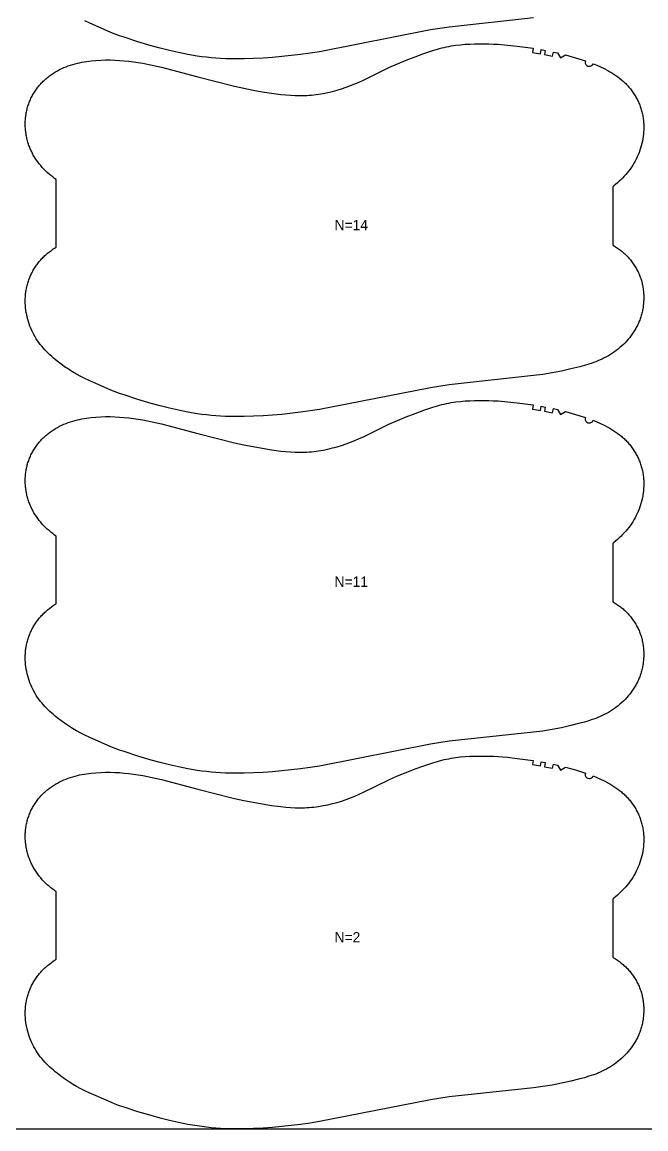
# Model space of a CAD drawing. Header units: inches. Extents: x 0 to 1808, y 0 to 1046.
# Drawn here: x 300 to 602, y 0 to 535 of the extents above; entities that cross this region are included whole.
import ezdxf

# ---------------------------------------------------------------- set-up
doc = ezdxf.new("R2010")
doc.units = ezdxf.units.IN

msp = doc.modelspace()

# ---------------------------------------------------------------- linework, layer by layer
at = {"layer": '1'}
for points in [[(0, 0), (1808.4805, 0), (1808.4805, 1046.3328), (0, 1046.3328), (0, 0)], [(547.3363, 522.6344), (547.0286, 520.6584), (550.9376, 520.0128), (551.2828, 521.9828), (553.251, 521.6268), (552.8838, 519.6608), (556.7552, 518.8873), (557.1732, 520.8431), (559.126, 520.411), (560.5985, 518.008), (563.0118, 519.4638), (567.8163, 518.0817), (572.5927, 516.6055), (572.4758, 515.9956), (572.5516, 515.3793), (572.8127, 514.816), (573.2341, 514.3599), (573.7751, 514.0551), (574.3835, 513.9309), (575.0007, 513.9994), (575.5671, 514.2539), (576.0281, 514.6698), (576.3393, 515.2071), (578.1358, 514.4574), (579.9107, 513.6579), (581.6613, 512.8053), (583.3846, 511.8961), (584.3799, 511.3359), (585.3628, 510.7538), (586.3309, 510.1482), (587.2821, 509.5178), (588.2143, 508.8611), (589.1251, 508.1766), (590.0125, 507.4629), (590.4467, 507.0946), (590.8742, 506.7185), (591.2947, 506.3345), (591.7081, 505.9425), (592.1142, 505.5429), (592.5129, 505.1356), (592.904, 504.7209), (593.2873, 504.299), (593.6627, 503.8698), (594.0301, 503.4337), (594.3893, 502.9907), (594.74, 502.5411), (595.0823, 502.0848), (595.4159, 501.6222), (595.7406, 501.1533), (596.0563, 500.6782), (596.3629, 500.1973), (596.6602, 499.7104), (596.948, 499.2179), (597.2263, 498.72), (597.4949, 498.2167), (597.7538, 497.7084), (598.0028, 497.1952), (598.2419, 496.6772), (598.4709, 496.1549), (598.6897, 495.6282), (598.8983, 495.0974), (599.0966, 494.5627), (599.2844, 494.0244), (599.4617, 493.4825), (599.6283, 492.9374), (599.7841, 492.3891), (599.9292, 491.8379), (600.0632, 491.2841), (600.1863, 490.7277), (600.2984, 490.1691), (600.3996, 489.6083), (600.49, 489.0457), (600.5696, 488.4814), (600.6386, 487.9156), (600.697, 487.3485), (600.7448, 486.7803), (600.7823, 486.2113), (600.8093, 485.6417), (600.826, 485.0716), (600.8325, 484.5012), (600.8289, 483.9308), (600.8152, 483.3606), (600.7579, 482.2215), (600.6611, 481.0854), (600.5256, 479.9534), (600.3521, 478.8267), (600.1411, 477.7061), (599.8934, 476.5929), (599.6097, 475.4879), (599.2905, 474.3923), (598.9366, 473.3071), (598.5486, 472.2334), (598.1267, 471.1725), (597.6709, 470.126), (597.1815, 469.0952), (596.6585, 468.0817), (596.1021, 467.0868), (595.5124, 466.1121), (595.205, 465.6328), (594.8894, 465.1591), (594.2338, 464.2287), (593.5473, 463.3207), (592.8321, 462.4344), (592.0905, 461.569), (591.3245, 460.724), (590.5365, 459.8985), (589.7285, 459.0919), (588.9028, 458.3036), (588.0613, 457.5328), (587.205, 456.779), (586.3347, 456.0419), (585.8325, 455.632), (585.8325, 427.4835), (586.2061, 427.2704), (587.1776, 426.6721), (588.1277, 426.0408), (588.5943, 425.7129), (589.055, 425.3767), (589.5095, 425.0325), (589.9576, 424.68), (590.3992, 424.3194), (590.834, 423.9508), (591.2618, 423.574), (591.6824, 423.1891), (592.0956, 422.7962), (592.5012, 422.3953), (592.899, 421.9867), (593.2889, 421.5704), (593.6707, 421.1467), (594.0441, 420.7157), (594.4091, 420.2775), (594.7654, 419.8322), (595.1128, 419.3801), (595.4513, 418.9212), (595.7805, 418.4557), (596.1003, 417.9839), (596.4105, 417.5057), (596.711, 417.0214), (597.0016, 416.531), (597.282, 416.0349), (597.5522, 415.5331), (597.8121, 415.0258), (598.0615, 414.5133), (598.3005, 413.9957), (598.529, 413.4734), (598.747, 412.9466), (598.9544, 412.4155), (599.1512, 411.8802), (599.3372, 411.3412), (599.5126, 410.7985), (599.6771, 410.2525), (599.8308, 409.7033), (599.9737, 409.1511), (600.1055, 408.5963), (600.2264, 408.0391), (600.3363, 407.4796), (600.4351, 406.9181), (600.5229, 406.3548), (600.5996, 405.7899), (600.6654, 405.2236), (600.7203, 404.6562), (600.7642, 404.0878), (600.7973, 403.5186), (600.8196, 402.9488), (600.8311, 402.3787), (600.8319, 401.8084), (600.822, 401.2381), (600.8014, 400.6681), (600.7702, 400.0985), (600.7284, 399.5296), (600.6761, 398.9615), (600.6132, 398.3945), (600.5399, 397.8287), (600.4562, 397.2644), (600.362, 396.7018), (600.2575, 396.141), (600.1426, 395.5823), (600.0174, 395.0259), (599.8819, 394.4719), (599.7362, 393.9206), (599.5803, 393.3722), (599.4141, 392.8268), (599.2378, 392.2847), (599.0513, 391.7461), (598.8548, 391.2112), (598.6481, 390.6801), (598.4315, 390.1532), (598.2048, 389.6305), (597.9681, 389.1122), (597.7217, 388.5986), (597.4657, 388.0897), (597.2002, 387.5855), (596.9254, 387.0862), (596.6416, 386.5919), (596.349, 386.1026), (596.0476, 385.6186), (595.4194, 384.6664), (594.7587, 383.7361), (594.0668, 382.8285), (593.3453, 381.9444), (592.5954, 381.0845), (591.8184, 380.2496), (591.015, 379.44), (590.1864, 378.6566), (589.3334, 377.8998), (588.457, 377.1703), (587.5583, 376.4686), (586.6381, 375.7953), (585.6975, 375.151), (584.7377, 374.5355), (583.7598, 373.9488), (582.7652, 373.3906), (581.7551, 372.8608), (580.7306, 372.3593), (579.693, 371.886), (578.6436, 371.4405), (577.5835, 371.0225), (576.5139, 370.6296), (575.4361, 370.2592), (574.351, 369.9087), (572.1641, 369.257), (569.9624, 368.6532), (565.5389, 367.5348), (561.09, 366.5324), (556.6133, 365.6549), (552.1118, 364.915), (547.5906, 364.3142), (506.7689, 359.9392), (497.7606, 358.4954), (444.0352, 348.0016), (439.5296, 347.2896), (435.0112, 346.6592), (425.9496, 345.599), (421.4054, 345.2007), (416.8539, 344.8938), (412.2976, 344.6727), (407.7377, 344.5385), (403.1756, 344.5), (398.615, 344.5908), (396.3367, 344.6965), (394.061, 344.8456), (391.7886, 345.0395), (389.5207, 345.2792), (387.2581, 345.5653), (385.0011, 345.8948), (380.5052, 346.6696), (376.0345, 347.5756), (371.5871, 348.5903), (367.1614, 349.6965), (362.7596, 350.8929), (356.3848, 352.7925), (349.6908, 354.9561), (347.5381, 355.7094), (345.4014, 356.5041), (343.2833, 357.3461), (332.8244, 361.9006), (330.7606, 362.8708), (328.7242, 363.8942), (326.7233, 364.9854), (324.7597, 366.1441), (322.8339, 367.3659), (320.9461, 368.6468), (319.0976, 369.984), (317.2934, 371.3798), (316.4098, 372.1009), (315.5395, 372.8381), (314.6832, 373.5918), (313.8418, 374.3626), (313.0161, 375.151), (312.2081, 375.9575), (311.42, 376.783), (310.6541, 377.628), (309.9124, 378.4934), (309.1972, 379.3797), (308.5107, 380.2877), (307.8551, 381.2181), (307.5395, 381.6918), (307.2322, 382.1712), (306.6425, 383.1458), (306.086, 384.1407), (305.5631, 385.1542), (305.0736, 386.185), (304.6179, 387.2315), (304.1959, 388.2924), (303.8079, 389.3661), (303.454, 390.4514), (303.1349, 391.547), (302.8511, 392.6519), (302.6034, 393.7652), (302.3925, 394.8857), (302.2189, 396.0124), (302.0834, 397.1444), (301.9867, 398.2805), (301.9293, 399.4196), (301.9156, 399.9899), (301.912, 400.5602), (301.9185, 401.1306), (301.9353, 401.7007), (301.9623, 402.2704), (301.9997, 402.8394), (302.0476, 403.4075), (302.1059, 403.9746), (302.1749, 404.5404), (302.2546, 405.1047), (302.3449, 405.6673), (302.4461, 406.2281), (302.5582, 406.7867), (302.6813, 407.3431), (302.8154, 407.897), (302.9604, 408.4481), (303.1163, 408.9964), (303.2829, 409.5415), (303.4602, 410.0834), (303.648, 410.6217), (303.8462, 411.1564), (304.0548, 411.6872), (304.2737, 412.2139), (304.5027, 412.7363), (304.7417, 413.2542), (304.9907, 413.7674), (305.2496, 414.2757), (305.5182, 414.779), (305.7965, 415.2769), (306.0843, 415.7694), (306.3816, 416.2563), (306.6882, 416.7373), (307.004, 417.2123), (307.3287, 417.6812), (307.6623, 418.1438), (308.0045, 418.6001), (308.3553, 419.0498), (308.7144, 419.4927), (309.0818, 419.9288), (309.4572, 420.358), (309.8406, 420.78), (310.2317, 421.1946), (310.6303, 421.6019), (311.0364, 422.0016), (311.4498, 422.3935), (311.8704, 422.7776), (312.2979, 423.1537), (312.732, 423.5219), (313.6194, 424.2356), (314.5303, 424.9201), (315.4624, 425.5768), (316.4136, 426.2073), (316.912, 426.519), (316.912, 459.1845), (316.1064, 459.7363), (315.1863, 460.4096), (314.2875, 461.1113), (313.4112, 461.8408), (312.5582, 462.5976), (311.7295, 463.381), (310.9262, 464.1905), (310.1491, 465.0255), (309.3993, 465.8854), (308.6777, 466.7695), (307.9858, 467.6771), (307.3251, 468.6074), (306.697, 469.5595), (306.3956, 470.0436), (306.1029, 470.5328), (305.8191, 471.0272), (305.5444, 471.5265), (305.2789, 472.0306), (305.0228, 472.5396), (304.7764, 473.0532), (304.5398, 473.5715), (304.3131, 474.0941), (304.0964, 474.6211), (303.8898, 475.1522), (303.6932, 475.6871), (303.5068, 476.2257), (303.3305, 476.7678), (303.1643, 477.3132), (303.0083, 477.8616), (302.8626, 478.4129), (302.7271, 478.9669), (302.6019, 479.5233), (302.487, 480.082), (302.3825, 480.6428), (302.2884, 481.2054), (302.2046, 481.7697), (302.1313, 482.3355), (302.0685, 482.9025), (302.0161, 483.4706), (301.9743, 484.0395), (301.9431, 484.6091), (301.9226, 485.1791), (301.9126, 485.7494), (301.9134, 486.3197), (301.9249, 486.8898), (301.9472, 487.4596), (301.9803, 488.0288), (302.0243, 488.5972), (302.0791, 489.1646), (302.1449, 489.7309), (302.2217, 490.2958), (302.3094, 490.859), (302.4082, 491.4205), (302.5181, 491.98), (302.639, 492.5373), (302.7709, 493.0921), (302.9137, 493.6442), (303.0674, 494.1935), (303.232, 494.7395), (303.4073, 495.2822), (303.5934, 495.8212), (303.7901, 496.3564), (303.9975, 496.8876), (304.2155, 497.4144), (304.444, 497.9367), (304.683, 498.4542), (304.9325, 498.9668), (305.1923, 499.4741), (305.4625, 499.9759), (305.743, 500.472), (306.0335, 500.9623), (306.334, 501.4467), (306.6443, 501.9248), (306.9641, 502.3967), (307.2933, 502.8622), (307.6317, 503.3211), (307.9791, 503.7732), (308.3354, 504.2184), (308.7004, 504.6567), (309.0739, 505.0877), (309.4556, 505.5114), (309.8455, 505.9277), (310.2434, 506.3363), (310.649, 506.7371), (311.0622, 507.1301), (311.4828, 507.5149), (311.9106, 507.8917), (312.3454, 508.2604), (312.7869, 508.621), (313.2351, 508.9734), (313.6896, 509.3177), (314.1502, 509.6538), (314.6168, 509.9818), (315.567, 510.6131), (316.5384, 511.2114), (317.5294, 511.7767), (318.5383, 512.3088), (319.5635, 512.8077), (320.6037, 513.2739), (321.6576, 513.7081), (322.7242, 514.1108), (323.802, 514.4826), (324.89, 514.8242), (325.9869, 515.1362), (327.0914, 515.4191), (328.2025, 515.6738), (329.3193, 515.9016), (330.4413, 516.1037), (331.5676, 516.2815), (332.6977, 516.4366), (333.8309, 516.5702), (336.1036, 516.7785), (338.381, 516.9162), (340.6608, 516.986), (342.9413, 516.9895), (345.2207, 516.928), (347.4976, 516.8034), (349.7708, 516.6201), (352.0397, 516.3831), (354.3033, 516.0972), (356.5607, 515.7663), (358.8109, 515.3906), (361.0525, 514.9689), (363.2844, 514.5004), (367.7197, 513.4371), (385.3771, 508.8346), (403.0589, 504.3262), (407.5164, 503.3556), (411.9912, 502.4685), (416.4812, 501.663), (420.9852, 500.943), (425.5075, 500.3438), (427.7768, 500.1042), (430.0507, 499.9179), (432.3279, 499.7975), (433.4673, 499.7658), (434.6071, 499.7553), (435.747, 499.7672), (436.8865, 499.8014), (438.0254, 499.8576), (439.1632, 499.9355), (440.2995, 500.0348), (441.4337, 500.155), (442.5656, 500.2959), (443.6947, 500.4572), (445.9429, 500.839), (448.1772, 501.2961), (450.3962, 501.8241), (452.599, 502.4181), (454.7842, 503.0746), (456.9494, 503.7936), (459.0919, 504.5761), (461.2089, 505.4229), (463.2993, 506.3324), (465.3679, 507.2921), (477.6564, 513.3184), (481.8196, 515.1827), (486.0328, 516.9325), (490.2846, 518.5833), (494.572, 520.1428), (498.8984, 521.5948), (501.0828, 522.2484), (502.1818, 522.5501), (503.2858, 522.8324), (504.3952, 523.0936), (505.5096, 523.3338), (506.6285, 523.5537), (507.7513, 523.7538), (510.007, 524.0965), (512.2725, 524.3665), (514.5444, 524.5684), (516.8207, 524.7088), (519.1, 524.7946), (521.3808, 524.8328), (523.6619, 524.8293), (525.9424, 524.7849), (528.2216, 524.6996), (530.4989, 524.5731), (535.0453, 524.2028), (539.5804, 523.7058), (547.3363, 522.6344)], [(547.3363, 350.1344), (547.0286, 348.1584), (550.9376, 347.5128), (551.2828, 349.4828), (553.251, 349.1268), (552.8838, 347.1608), (556.7552, 346.3873), (557.1732, 348.3431), (559.126, 347.911), (560.5985, 345.508), (563.0118, 346.9638), (567.8163, 345.5817), (572.5927, 344.1055), (572.4758, 343.4956), (572.5516, 342.8793), (572.8127, 342.316), (573.2341, 341.8599), (573.7751, 341.5551), (574.3835, 341.4309), (575.0007, 341.4994), (575.5671, 341.7539), (576.0281, 342.1698), (576.3393, 342.7071), (578.1358, 341.9574), (579.9107, 341.1579), (581.6613, 340.3053), (583.3846, 339.3961), (584.3799, 338.8359), (585.3628, 338.2538), (586.3309, 337.6482), (587.2821, 337.0178), (588.2143, 336.3611), (589.1251, 335.6766), (590.0125, 334.9629), (590.4467, 334.5946), (590.8742, 334.2185), (591.2947, 333.8345), (591.7081, 333.4425), (592.1142, 333.0429), (592.5129, 332.6356), (592.904, 332.2209), (593.2873, 331.799), (593.6627, 331.3698), (594.0301, 330.9337), (594.3893, 330.4907), (594.74, 330.0411), (595.0823, 329.5848), (595.4159, 329.1222), (595.7406, 328.6533), (596.0563, 328.1782), (596.3629, 327.6973), (596.6602, 327.2104), (596.948, 326.7179), (597.2263, 326.22), (597.4949, 325.7167), (597.7538, 325.2084), (598.0028, 324.6952), (598.2419, 324.1772), (598.4709, 323.6549), (598.6897, 323.1282), (598.8983, 322.5974), (599.0966, 322.0627), (599.2844, 321.5244), (599.4617, 320.9825), (599.6283, 320.4374), (599.7841, 319.8891), (599.9292, 319.3379), (600.0632, 318.7841), (600.1863, 318.2277), (600.2984, 317.6691), (600.3996, 317.1083), (600.49, 316.5457), (600.5696, 315.9814), (600.6386, 315.4156), (600.697, 314.8485), (600.7448, 314.2803), (600.7823, 313.7113), (600.8093, 313.1417), (600.826, 312.5716), (600.8325, 312.0012), (600.8289, 311.4308), (600.8152, 310.8606), (600.7579, 309.7215), (600.6611, 308.5854), (600.5256, 307.4534), (600.3521, 306.3267), (600.1411, 305.2061), (599.8934, 304.0929), (599.6097, 302.9879), (599.2905, 301.8923), (598.9366, 300.8071), (598.5486, 299.7334), (598.1267, 298.6725), (597.6709, 297.626), (597.1815, 296.5952), (596.6585, 295.5817), (596.1021, 294.5868), (595.5124, 293.6121), (595.205, 293.1328), (594.8894, 292.6591), (594.2338, 291.7287), (593.5473, 290.8207), (592.8321, 289.9344), (592.0905, 289.069), (591.3245, 288.224), (590.5365, 287.3985), (589.7285, 286.5919), (588.9028, 285.8036), (588.0613, 285.0328), (587.205, 284.279), (586.3347, 283.5419), (585.8325, 283.132), (585.8325, 254.9835), (586.2061, 254.7704), (587.1776, 254.1721), (588.1277, 253.5408), (588.5943, 253.2129), (589.055, 252.8767), (589.5095, 252.5325), (589.9576, 252.18), (590.3992, 251.8194), (590.834, 251.4508), (591.2618, 251.074), (591.6824, 250.6891), (592.0956, 250.2962), (592.5012, 249.8953), (592.899, 249.4867), (593.2889, 249.0704), (593.6707, 248.6467), (594.0441, 248.2157), (594.4091, 247.7775), (594.7654, 247.3322), (595.1128, 246.8801), (595.4513, 246.4212), (595.7805, 245.9557), (596.1003, 245.4839), (596.4105, 245.0057), (596.711, 244.5214), (597.0016, 244.031), (597.282, 243.5349), (597.5522, 243.0331), (597.8121, 242.5258), (598.0615, 242.0133), (598.3005, 241.4957), (598.529, 240.9734), (598.747, 240.4466), (598.9544, 239.9155), (599.1512, 239.3802), (599.3372, 238.8412), (599.5126, 238.2985), (599.6771, 237.7525), (599.8308, 237.2033), (599.9737, 236.6511), (600.1055, 236.0963), (600.2264, 235.5391), (600.3363, 234.9796), (600.4351, 234.4181), (600.5229, 233.8548), (600.5996, 233.2899), (600.6654, 232.7236), (600.7203, 232.1562), (600.7642, 231.5878), (600.7973, 231.0186), (600.8196, 230.4488), (600.8311, 229.8787), (600.8319, 229.3084), (600.822, 228.7381), (600.8014, 228.1681), (600.7702, 227.5985), (600.7284, 227.0296), (600.6761, 226.4615), (600.6132, 225.8945), (600.5399, 225.3287), (600.4562, 224.7644), (600.362, 224.2018), (600.2575, 223.641), (600.1426, 223.0823), (600.0174, 222.5259), (599.8819, 221.9719), (599.7362, 221.4206), (599.5803, 220.8722), (599.4141, 220.3268), (599.2378, 219.7847), (599.0513, 219.2461), (598.8548, 218.7112), (598.6481, 218.1801), (598.4315, 217.6532), (598.2048, 217.1305), (597.9681, 216.6122), (597.7217, 216.0986), (597.4657, 215.5897), (597.2002, 215.0855), (596.9254, 214.5862), (596.6416, 214.0919), (596.349, 213.6026), (596.0476, 213.1186), (595.4194, 212.1664), (594.7587, 211.2361), (594.0668, 210.3285), (593.3453, 209.4444), (592.5954, 208.5845), (591.8184, 207.7496), (591.015, 206.94), (590.1864, 206.1566), (589.3334, 205.3998), (588.457, 204.6703), (587.5583, 203.9686), (586.6381, 203.2953), (585.6975, 202.651), (584.7377, 202.0355), (583.7598, 201.4488), (582.7652, 200.8906), (581.7551, 200.3608), (580.7306, 199.8593), (579.693, 199.386), (578.6436, 198.9405), (577.5835, 198.5225), (576.5139, 198.1296), (575.4361, 197.7592), (574.351, 197.4087), (572.1641, 196.757), (569.9624, 196.1532), (565.5389, 195.0348), (561.09, 194.0324), (556.6133, 193.1549), (552.1118, 192.415), (547.5906, 191.8142), (506.7689, 187.4392), (497.7606, 185.9954), (444.0352, 175.5016), (439.5296, 174.7896), (435.0112, 174.1592), (425.9496, 173.099), (421.4054, 172.7007), (416.8539, 172.3938), (412.2976, 172.1727), (407.7377, 172.0385), (403.1756, 172), (398.615, 172.0908), (396.3367, 172.1965), (394.061, 172.3456), (391.7886, 172.5395), (389.5207, 172.7792), (387.2581, 173.0653), (385.0011, 173.3948), (380.5052, 174.1696), (376.0345, 175.0756), (371.5871, 176.0903), (367.1614, 177.1965), (362.7596, 178.3929), (356.3848, 180.2925), (349.6908, 182.4561), (347.5381, 183.2094), (345.4014, 184.0041), (343.2833, 184.8461), (332.8244, 189.4006), (330.7606, 190.3708), (328.7242, 191.3942), (326.7233, 192.4854), (324.7597, 193.6441), (322.8339, 194.8659), (320.9461, 196.1468), (319.0976, 197.484), (317.2934, 198.8798), (316.4098, 199.6009), (315.5395, 200.3381), (314.6832, 201.0918), (313.8418, 201.8626), (313.0161, 202.651), (312.2081, 203.4575), (311.42, 204.283), (310.6541, 205.128), (309.9124, 205.9934), (309.1972, 206.8797), (308.5107, 207.7877), (307.8551, 208.7181), (307.5395, 209.1918), (307.2322, 209.6712), (306.6425, 210.6458), (306.086, 211.6407), (305.5631, 212.6542), (305.0736, 213.685), (304.6179, 214.7315), (304.1959, 215.7924), (303.8079, 216.8661), (303.454, 217.9514), (303.1349, 219.047), (302.8511, 220.1519), (302.6034, 221.2652), (302.3925, 222.3857), (302.2189, 223.5124), (302.0834, 224.6444), (301.9867, 225.7805), (301.9293, 226.9196), (301.9156, 227.4899), (301.912, 228.0602), (301.9185, 228.6306), (301.9353, 229.2007), (301.9623, 229.7704), (301.9997, 230.3394), (302.0476, 230.9075), (302.1059, 231.4746), (302.1749, 232.0404), (302.2546, 232.6047), (302.3449, 233.1673), (302.4461, 233.7281), (302.5582, 234.2867), (302.6813, 234.8431), (302.8154, 235.397), (302.9604, 235.9481), (303.1163, 236.4964), (303.2829, 237.0415), (303.4602, 237.5834), (303.648, 238.1217), (303.8462, 238.6564), (304.0548, 239.1872), (304.2737, 239.7139), (304.5027, 240.2363), (304.7417, 240.7542), (304.9907, 241.2674), (305.2496, 241.7757), (305.5182, 242.279), (305.7965, 242.7769), (306.0843, 243.2694), (306.3816, 243.7563), (306.6882, 244.2373), (307.004, 244.7123), (307.3287, 245.1812), (307.6623, 245.6438), (308.0045, 246.1001), (308.3553, 246.5498), (308.7144, 246.9927), (309.0818, 247.4288), (309.4572, 247.858), (309.8406, 248.28), (310.2317, 248.6946), (310.6303, 249.1019), (311.0364, 249.5016), (311.4498, 249.8935), (311.8704, 250.2776), (312.2979, 250.6537), (312.732, 251.0219), (313.6194, 251.7356), (314.5303, 252.4201), (315.4624, 253.0768), (316.4136, 253.7073), (316.912, 254.019), (316.912, 286.6845), (316.1064, 287.2363), (315.1863, 287.9096), (314.2875, 288.6113), (313.4112, 289.3408), (312.5582, 290.0976), (311.7295, 290.881), (310.9262, 291.6905), (310.1491, 292.5255), (309.3993, 293.3854), (308.6777, 294.2695), (307.9858, 295.1771), (307.3251, 296.1074), (306.697, 297.0595), (306.3956, 297.5436), (306.1029, 298.0328), (305.8191, 298.5272), (305.5444, 299.0265), (305.2789, 299.5306), (305.0228, 300.0396), (304.7764, 300.5532), (304.5398, 301.0715), (304.3131, 301.5941), (304.0964, 302.1211), (303.8898, 302.6522), (303.6932, 303.1871), (303.5068, 303.7257), (303.3305, 304.2678), (303.1643, 304.8132), (303.0083, 305.3616), (302.8626, 305.9129), (302.7271, 306.4669), (302.6019, 307.0233), (302.487, 307.582), (302.3825, 308.1428), (302.2884, 308.7054), (302.2046, 309.2697), (302.1313, 309.8355), (302.0685, 310.4025), (302.0161, 310.9706), (301.9743, 311.5395), (301.9431, 312.1091), (301.9226, 312.6791), (301.9126, 313.2494), (301.9134, 313.8197), (301.9249, 314.3898), (301.9472, 314.9596), (301.9803, 315.5288), (302.0243, 316.0972), (302.0791, 316.6646), (302.1449, 317.2309), (302.2217, 317.7958), (302.3094, 318.359), (302.4082, 318.9205), (302.5181, 319.48), (302.639, 320.0373), (302.7709, 320.5921), (302.9137, 321.1442), (303.0674, 321.6935), (303.232, 322.2395), (303.4073, 322.7822), (303.5934, 323.3212), (303.7901, 323.8564), (303.9975, 324.3876), (304.2155, 324.9144), (304.444, 325.4367), (304.683, 325.9542), (304.9325, 326.4668), (305.1923, 326.9741), (305.4625, 327.4759), (305.743, 327.972), (306.0335, 328.4623), (306.334, 328.9467), (306.6443, 329.4248), (306.9641, 329.8967), (307.2933, 330.3622), (307.6317, 330.8211), (307.9791, 331.2732), (308.3354, 331.7184), (308.7004, 332.1567), (309.0739, 332.5877), (309.4556, 333.0114), (309.8455, 333.4277), (310.2434, 333.8363), (310.649, 334.2371), (311.0622, 334.6301), (311.4828, 335.0149), (311.9106, 335.3917), (312.3454, 335.7604), (312.7869, 336.121), (313.2351, 336.4734), (313.6896, 336.8177), (314.1502, 337.1538), (314.6168, 337.4818), (315.567, 338.1131), (316.5384, 338.7114), (317.5294, 339.2767), (318.5383, 339.8088), (319.5635, 340.3077), (320.6037, 340.7739), (321.6576, 341.2081), (322.7242, 341.6108), (323.802, 341.9826), (324.89, 342.3242), (325.9869, 342.6362), (327.0914, 342.9191), (328.2025, 343.1738), (329.3193, 343.4016), (330.4413, 343.6037), (331.5676, 343.7815), (332.6977, 343.9366), (333.8309, 344.0702), (336.1036, 344.2785), (338.381, 344.4162), (340.6608, 344.486), (342.9413, 344.4895), (345.2207, 344.428), (347.4976, 344.3034), (349.7708, 344.1201), (352.0397, 343.8831), (354.3033, 343.5972), (356.5607, 343.2663), (358.8109, 342.8906), (361.0525, 342.4689), (363.2844, 342.0004), (367.7197, 340.9371), (385.3771, 336.3346), (403.0589, 331.8262), (407.5164, 330.8556), (411.9912, 329.9685), (416.4812, 329.163), (420.9852, 328.443), (425.5075, 327.8438), (427.7768, 327.6042), (430.0507, 327.4179), (432.3279, 327.2975), (433.4673, 327.2658), (434.6071, 327.2553), (435.747, 327.2672), (436.8865, 327.3014), (438.0254, 327.3576), (439.1632, 327.4355), (440.2995, 327.5348), (441.4337, 327.655), (442.5656, 327.7959), (443.6947, 327.9572), (445.9429, 328.339), (448.1772, 328.7961), (450.3962, 329.3241), (452.599, 329.9181), (454.7842, 330.5746), (456.9494, 331.2936), (459.0919, 332.0761), (461.2089, 332.9229), (463.2993, 333.8324), (465.3679, 334.7921), (477.6564, 340.8184), (481.8196, 342.6827), (486.0328, 344.4325), (490.2846, 346.0833), (494.572, 347.6428), (498.8984, 349.0948), (501.0828, 349.7484), (502.1818, 350.0501), (503.2858, 350.3324), (504.3952, 350.5936), (505.5096, 350.8338), (506.6285, 351.0537), (507.7513, 351.2538), (510.007, 351.5965), (512.2725, 351.8665), (514.5444, 352.0684), (516.8207, 352.2088), (519.1, 352.2946), (521.3808, 352.3328), (523.6619, 352.3293), (525.9424, 352.2849), (528.2216, 352.1996), (530.4989, 352.0731), (535.0453, 351.7028), (539.5804, 351.2058), (547.3363, 350.1344)], [(547.3363, 178.1344), (547.0286, 176.1584), (550.9376, 175.5128), (551.2828, 177.4828), (553.251, 177.1268), (552.8838, 175.1608), (556.7552, 174.3873), (557.1732, 176.3431), (559.126, 175.911), (560.5985, 173.508), (563.0118, 174.9638), (567.8163, 173.5817), (572.5927, 172.1055), (572.4758, 171.4956), (572.5516, 170.8793), (572.8127, 170.316), (573.2341, 169.8599), (573.7751, 169.5551), (574.3835, 169.4309), (575.0007, 169.4994), (575.5671, 169.7539), (576.0281, 170.1698), (576.3393, 170.7071), (578.1358, 169.9574), (579.9107, 169.1579), (581.6613, 168.3053), (583.3846, 167.3961), (584.3799, 166.8359), (585.3628, 166.2538), (586.3309, 165.6482), (587.2821, 165.0178), (588.2143, 164.3611), (589.1251, 163.6766), (590.0125, 162.9629), (590.4467, 162.5946), (590.8742, 162.2185), (591.2947, 161.8345), (591.7081, 161.4425), (592.1142, 161.0429), (592.5129, 160.6356), (592.904, 160.2209), (593.2873, 159.799), (593.6627, 159.3698), (594.0301, 158.9337), (594.3893, 158.4907), (594.74, 158.0411), (595.0823, 157.5848), (595.4159, 157.1222), (595.7406, 156.6533), (596.0563, 156.1782), (596.3629, 155.6973), (596.6602, 155.2104), (596.948, 154.7179), (597.2263, 154.22), (597.4949, 153.7167), (597.7538, 153.2084), (598.0028, 152.6952), (598.2419, 152.1772), (598.4709, 151.6549), (598.6897, 151.1282), (598.8983, 150.5974), (599.0966, 150.0627), (599.2844, 149.5244), (599.4617, 148.9825), (599.6283, 148.4374), (599.7841, 147.8891), (599.9292, 147.3379), (600.0632, 146.7841), (600.1863, 146.2277), (600.2984, 145.6691), (600.3996, 145.1083), (600.49, 144.5457), (600.5696, 143.9814), (600.6386, 143.4156), (600.697, 142.8485), (600.7448, 142.2803), (600.7823, 141.7113), (600.8093, 141.1417), (600.826, 140.5716), (600.8325, 140.0012), (600.8289, 139.4308), (600.8152, 138.8606), (600.7579, 137.7215), (600.6611, 136.5854), (600.5256, 135.4534), (600.3521, 134.3267), (600.1411, 133.2061), (599.8934, 132.0929), (599.6097, 130.9879), (599.2905, 129.8923), (598.9366, 128.8071), (598.5486, 127.7334), (598.1267, 126.6725), (597.6709, 125.626), (597.1815, 124.5952), (596.6585, 123.5817), (596.1021, 122.5868), (595.5124, 121.6121), (595.205, 121.1328), (594.8894, 120.6591), (594.2338, 119.7287), (593.5473, 118.8207), (592.8321, 117.9344), (592.0905, 117.069), (591.3245, 116.224), (590.5365, 115.3985), (589.7285, 114.5919), (588.9028, 113.8036), (588.0613, 113.0328), (587.205, 112.279), (586.3347, 111.5419), (585.8325, 111.132), (585.8325, 82.9835), (586.2061, 82.7704), (587.1776, 82.1721), (588.1277, 81.5408), (588.5943, 81.2129), (589.055, 80.8767), (589.5095, 80.5325), (589.9576, 80.18), (590.3992, 79.8194), (590.834, 79.4508), (591.2618, 79.074), (591.6824, 78.6891), (592.0956, 78.2962), (592.5012, 77.8953), (592.899, 77.4867), (593.2889, 77.0704), (593.6707, 76.6467), (594.0441, 76.2157), (594.4091, 75.7775), (594.7654, 75.3322), (595.1128, 74.8801), (595.4513, 74.4212), (595.7805, 73.9557), (596.1003, 73.4839), (596.4105, 73.0057), (596.711, 72.5214), (597.0016, 72.031), (597.282, 71.5349), (597.5522, 71.0331), (597.8121, 70.5258), (598.0615, 70.0133), (598.3005, 69.4957), (598.529, 68.9734), (598.747, 68.4466), (598.9544, 67.9155), (599.1512, 67.3802), (599.3372, 66.8412), (599.5126, 66.2985), (599.6771, 65.7525), (599.8308, 65.2033), (599.9737, 64.6511), (600.1055, 64.0963), (600.2264, 63.5391), (600.3363, 62.9796), (600.4351, 62.4181), (600.5229, 61.8548), (600.5996, 61.2899), (600.6654, 60.7236), (600.7203, 60.1562), (600.7642, 59.5878), (600.7973, 59.0186), (600.8196, 58.4488), (600.8311, 57.8787), (600.8319, 57.3084), (600.822, 56.7381), (600.8014, 56.1681), (600.7702, 55.5985), (600.7284, 55.0296), (600.6761, 54.4615), (600.6132, 53.8945), (600.5399, 53.3287), (600.4562, 52.7644), (600.362, 52.2018), (600.2575, 51.641), (600.1426, 51.0823), (600.0174, 50.5259), (599.8819, 49.9719), (599.7362, 49.4206), (599.5803, 48.8722), (599.4141, 48.3268), (599.2378, 47.7847), (599.0513, 47.2461), (598.8548, 46.7112), (598.6481, 46.1801), (598.4315, 45.6532), (598.2048, 45.1305), (597.9681, 44.6122), (597.7217, 44.0986), (597.4657, 43.5897), (597.2002, 43.0855), (596.9254, 42.5862), (596.6416, 42.0919), (596.349, 41.6026), (596.0476, 41.1186), (595.4194, 40.1664), (594.7587, 39.2361), (594.0668, 38.3285), (593.3453, 37.4444), (592.5954, 36.5845), (591.8184, 35.7496), (591.015, 34.94), (590.1864, 34.1566), (589.3334, 33.3998), (588.457, 32.6703), (587.5583, 31.9686), (586.6381, 31.2953), (585.6975, 30.651), (584.7377, 30.0355), (583.7598, 29.4488), (582.7652, 28.8906), (581.7551, 28.3608), (580.7306, 27.8593), (579.693, 27.386), (578.6436, 26.9405), (577.5835, 26.5225), (576.5139, 26.1296), (575.4361, 25.7592), (574.351, 25.4087), (572.1641, 24.757), (569.9624, 24.1532), (565.5389, 23.0348), (561.09, 22.0324), (556.6133, 21.1549), (552.1118, 20.415), (547.5906, 19.8142), (506.7689, 15.4392), (497.7606, 13.9954), (444.0352, 3.5016), (439.5296, 2.7896), (435.0112, 2.1592), (425.9496, 1.099), (421.4054, 0.7007), (416.8539, 0.3938), (412.2976, 0.1727), (407.7377, 0.0385), (403.1756, 0), (398.615, 0.0908), (396.3367, 0.1965), (394.061, 0.3456), (391.7886, 0.5395), (389.5207, 0.7792), (387.2581, 1.0653), (385.0011, 1.3948), (380.5052, 2.1696), (376.0345, 3.0756), (371.5871, 4.0903), (367.1614, 5.1965), (362.7596, 6.3929), (356.3848, 8.2925), (349.6908, 10.4561), (347.5381, 11.2094), (345.4014, 12.0041), (343.2833, 12.8461), (332.8244, 17.4006), (330.7606, 18.3708), (328.7242, 19.3942), (326.7233, 20.4854), (324.7597, 21.6441), (322.8339, 22.8659), (320.9461, 24.1468), (319.0976, 25.484), (317.2934, 26.8798), (316.4098, 27.6009), (315.5395, 28.3381), (314.6832, 29.0918), (313.8418, 29.8626), (313.0161, 30.651), (312.2081, 31.4575), (311.42, 32.283), (310.6541, 33.128), (309.9124, 33.9934), (309.1972, 34.8797), (308.5107, 35.7877), (307.8551, 36.7181), (307.5395, 37.1918), (307.2322, 37.6712), (306.6425, 38.6458), (306.086, 39.6407), (305.5631, 40.6542), (305.0736, 41.685), (304.6179, 42.7315), (304.1959, 43.7924), (303.8079, 44.8661), (303.454, 45.9514), (303.1349, 47.047), (302.8511, 48.1519), (302.6034, 49.2652), (302.3925, 50.3857), (302.2189, 51.5124), (302.0834, 52.6444), (301.9867, 53.7805), (301.9293, 54.9196), (301.9156, 55.4899), (301.912, 56.0602), (301.9185, 56.6306), (301.9353, 57.2007), (301.9623, 57.7704), (301.9997, 58.3394), (302.0476, 58.9075), (302.1059, 59.4746), (302.1749, 60.0404), (302.2546, 60.6047), (302.3449, 61.1673), (302.4461, 61.7281), (302.5582, 62.2867), (302.6813, 62.8431), (302.8154, 63.397), (302.9604, 63.9481), (303.1163, 64.4964), (303.2829, 65.0415), (303.4602, 65.5834), (303.648, 66.1217), (303.8462, 66.6564), (304.0548, 67.1872), (304.2737, 67.7139), (304.5027, 68.2363), (304.7417, 68.7542), (304.9907, 69.2674), (305.2496, 69.7757), (305.5182, 70.279), (305.7965, 70.7769), (306.0843, 71.2694), (306.3816, 71.7563), (306.6882, 72.2373), (307.004, 72.7123), (307.3287, 73.1812), (307.6623, 73.6438), (308.0045, 74.1001), (308.3553, 74.5498), (308.7144, 74.9927), (309.0818, 75.4288), (309.4572, 75.858), (309.8406, 76.28), (310.2317, 76.6946), (310.6303, 77.1019), (311.0364, 77.5016), (311.4498, 77.8935), (311.8704, 78.2776), (312.2979, 78.6537), (312.732, 79.0219), (313.6194, 79.7356), (314.5303, 80.4201), (315.4624, 81.0768), (316.4136, 81.7073), (316.912, 82.019), (316.912, 114.6845), (316.1064, 115.2363), (315.1863, 115.9096), (314.2875, 116.6113), (313.4112, 117.3408), (312.5582, 118.0976), (311.7295, 118.881), (310.9262, 119.6905), (310.1491, 120.5255), (309.3993, 121.3854), (308.6777, 122.2695), (307.9858, 123.1771), (307.3251, 124.1074), (306.697, 125.0595), (306.3956, 125.5436), (306.1029, 126.0328), (305.8191, 126.5272), (305.5444, 127.0265), (305.2789, 127.5306), (305.0228, 128.0396), (304.7764, 128.5532), (304.5398, 129.0715), (304.3131, 129.5941), (304.0964, 130.1211), (303.8898, 130.6522), (303.6932, 131.1871), (303.5068, 131.7257), (303.3305, 132.2678), (303.1643, 132.8132), (303.0083, 133.3616), (302.8626, 133.9129), (302.7271, 134.4669), (302.6019, 135.0233), (302.487, 135.582), (302.3825, 136.1428), (302.2884, 136.7054), (302.2046, 137.2697), (302.1313, 137.8355), (302.0685, 138.4025), (302.0161, 138.9706), (301.9743, 139.5395), (301.9431, 140.1091), (301.9226, 140.6791), (301.9126, 141.2494), (301.9134, 141.8197), (301.9249, 142.3898), (301.9472, 142.9596), (301.9803, 143.5288), (302.0243, 144.0972), (302.0791, 144.6646), (302.1449, 145.2309), (302.2217, 145.7958), (302.3094, 146.359), (302.4082, 146.9205), (302.5181, 147.48), (302.639, 148.0373), (302.7709, 148.5921), (302.9137, 149.1442), (303.0674, 149.6935), (303.232, 150.2395), (303.4073, 150.7822), (303.5934, 151.3212), (303.7901, 151.8564), (303.9975, 152.3876), (304.2155, 152.9144), (304.444, 153.4367), (304.683, 153.9542), (304.9325, 154.4668), (305.1923, 154.9741), (305.4625, 155.4759), (305.743, 155.972), (306.0335, 156.4623), (306.334, 156.9467), (306.6443, 157.4248), (306.9641, 157.8967), (307.2933, 158.3622), (307.6317, 158.8211), (307.9791, 159.2732), (308.3354, 159.7184), (308.7004, 160.1567), (309.0739, 160.5877), (309.4556, 161.0114), (309.8455, 161.4277), (310.2434, 161.8363), (310.649, 162.2371), (311.0622, 162.6301), (311.4828, 163.0149), (311.9106, 163.3917), (312.3454, 163.7604), (312.7869, 164.121), (313.2351, 164.4734), (313.6896, 164.8177), (314.1502, 165.1538), (314.6168, 165.4818), (315.567, 166.1131), (316.5384, 166.7114), (317.5294, 167.2767), (318.5383, 167.8088), (319.5635, 168.3077), (320.6037, 168.7739), (321.6576, 169.2081), (322.7242, 169.6108), (323.802, 169.9826), (324.89, 170.3242), (325.9869, 170.6362), (327.0914, 170.9191), (328.2025, 171.1738), (329.3193, 171.4016), (330.4413, 171.6037), (331.5676, 171.7815), (332.6977, 171.9366), (333.8309, 172.0702), (336.1036, 172.2785), (338.381, 172.4162), (340.6608, 172.486), (342.9413, 172.4895), (345.2207, 172.428), (347.4976, 172.3034), (349.7708, 172.1201), (352.0397, 171.8831), (354.3033, 171.5972), (356.5607, 171.2663), (358.8109, 170.8906), (361.0525, 170.4689), (363.2844, 170.0004), (367.7197, 168.9371), (385.3771, 164.3346), (403.0589, 159.8262), (407.5164, 158.8556), (411.9912, 157.9685), (416.4812, 157.163), (420.9852, 156.443), (425.5075, 155.8438), (427.7768, 155.6042), (430.0507, 155.4179), (432.3279, 155.2975), (433.4673, 155.2658), (434.6071, 155.2553), (435.747, 155.2672), (436.8865, 155.3014), (438.0254, 155.3576), (439.1632, 155.4355), (440.2995, 155.5348), (441.4337, 155.655), (442.5656, 155.7959), (443.6947, 155.9572), (445.9429, 156.339), (448.1772, 156.7961), (450.3962, 157.3241), (452.599, 157.9181), (454.7842, 158.5746), (456.9494, 159.2936), (459.0919, 160.0761), (461.2089, 160.9229), (463.2993, 161.8324), (465.3679, 162.7921), (477.6564, 168.8184), (481.8196, 170.6827), (486.0328, 172.4325), (490.2846, 174.0833), (494.572, 175.6428), (498.8984, 177.0948), (501.0828, 177.7484), (502.1818, 178.0501), (503.2858, 178.3324), (504.3952, 178.5936), (505.5096, 178.8338), (506.6285, 179.0537), (507.7513, 179.2538), (510.007, 179.5965), (512.2725, 179.8665), (514.5444, 180.0684), (516.8207, 180.2088), (519.1, 180.2946), (521.3808, 180.3328), (523.6619, 180.3293), (525.9424, 180.2849), (528.2216, 180.1996), (530.4989, 180.0731), (535.0453, 179.7028), (539.5804, 179.2058), (547.3363, 178.1344)]]:
    msp.add_lwpolyline(points, close=True, dxfattribs=at)
msp.add_lwpolyline([(547.5906, 537.3142), (506.7689, 532.9392), (497.7606, 531.4954), (444.0352, 521.0016), (439.5296, 520.2896), (435.0112, 519.6592), (425.9496, 518.599), (421.4054, 518.2007), (416.8539, 517.8938), (412.2976, 517.6727), (407.7377, 517.5385), (403.1756, 517.5), (398.615, 517.5908), (396.3367, 517.6965), (394.061, 517.8456), (391.7886, 518.0395), (389.5207, 518.2792), (387.2581, 518.5653), (385.0011, 518.8948), (380.5052, 519.6696), (376.0345, 520.5756), (371.5871, 521.5903), (367.1614, 522.6965), (362.7596, 523.8929), (356.3848, 525.7925), (349.6908, 527.9561), (347.5381, 528.7094), (345.4014, 529.5041), (343.2833, 530.3461), (332.8244, 534.9006), (330.7606, 535.8708)], dxfattribs=at)

# ---------------------------------------------------------------- texts
for s, p in [('N=14', (451.3723, 434.6664)), ('N=11', (451.3723, 262.1664)), ('N=2', (451.3723, 90.1664))]:
    msp.add_text(s, height=5, dxfattribs=at).set_placement(p)

doc.saveas('drawing.dxf')
